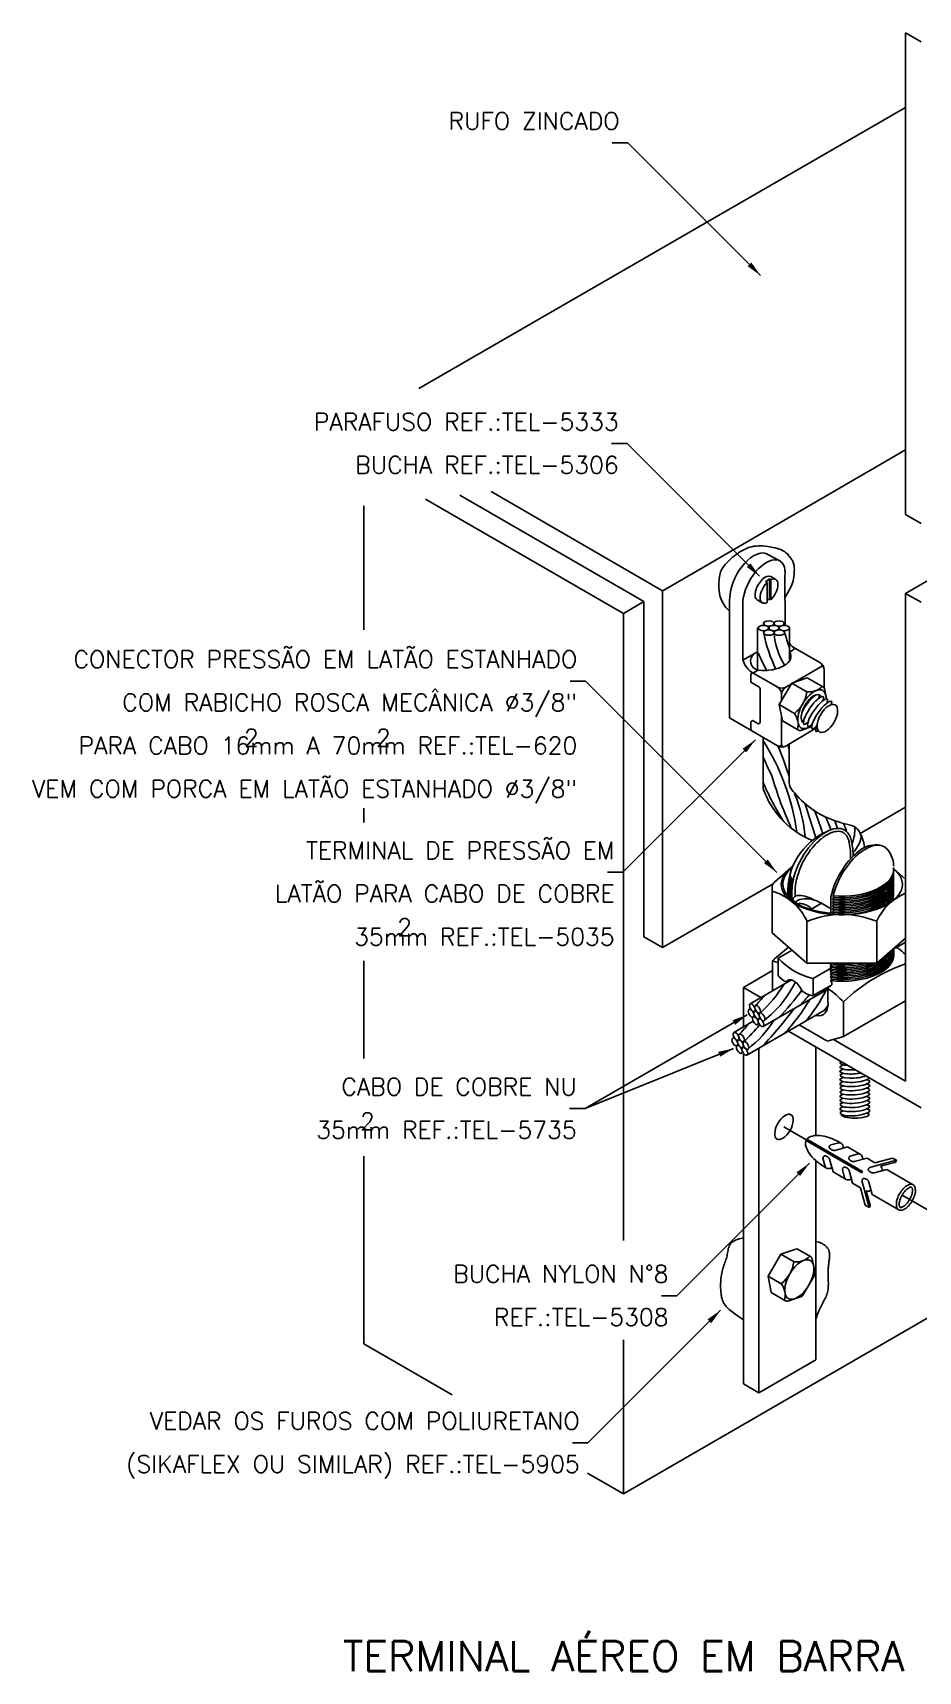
# Model space of a CAD drawing. Header units: millimetres. Extents: x -5996.4 to -5977, y -4623.8 to -4604.7.
# Drawn here: x -5996.42 to -5986.16, y -4623.81 to -4604.83 of the extents above; entities that cross this region are included whole.
import ezdxf
from ezdxf.enums import TextEntityAlignment as Align

# ---------------------------------------------------------------- set-up
doc = ezdxf.new("R2010")
doc.units = ezdxf.units.MM
doc.header["$LTSCALE"] = 10
doc.linetypes.add('DASHDOT2', pattern=[0.5, 0.25, -0.125, 0, -0.125])
doc.layers.add('Termotécnica', color=7, linetype='Continuous')
doc.styles.add('r140', font='romans.shx')
doc.styles.add('r80', font='romans.shx')

msp = doc.modelspace()

# ---------------------------------------------------------------- linework, layer by layer
at = {"layer": 'Termotécnica', "color": 2}
for p, q in [((-5986.306, -4610.411), (-5986.306, -4604.83)), ((-5986.127, -4604.934), (-5986.306, -4604.83)), ((-5991.946, -4608.95), (-5986.306, -4605.694)), ((-5989.523, -4606.105), (-5989.704, -4606.105)), ((-5987.988, -4607.641), (-5989.523, -4606.105)), ((-5989.533, -4609.589), (-5989.713, -4609.589)), ((-5987.998, -4611.125), (-5989.533, -4609.589)), ((-5989.126, -4611.296), (-5986.306, -4609.661)), ((-5991.869, -4610.231), (-5989.574, -4611.555)), ((-5989.338, -4611.418), (-5991.472, -4610.186)), ((-5991.472, -4610.186), (-5989.338, -4611.418)), ((-5991.472, -4610.186), (-5989.338, -4611.418)), ((-5991.109, -4610.145), (-5989.121, -4611.293)), ((-5992.582, -4611.747), (-5992.582, -4610.311)), ((-5986.127, -4610.514), (-5986.306, -4610.411)), ((-5987.755, -4610.952), (-5987.917, -4610.866)), ((-5987.884, -4611.156), (-5987.928, -4611.188)), ((-5987.911, -4611.197), (-5987.928, -4611.188)), ((-5987.911, -4611.197), (-5987.911, -4611.429)), ((-5987.867, -4611.166), (-5987.884, -4611.156)), ((-5987.884, -4611.156), (-5987.884, -4611.387)), ((-5987.811, -4611.162), (-5987.869, -4611.128)), ((-5987.867, -4611.166), (-5987.867, -4611.397)), ((-5987.704, -4611.122), (-5987.702, -4611.692)), ((-5986.306, -4611.323), (-5986.039, -4611.169)), ((-5989.574, -4611.556), (-5989.338, -4611.419)), ((-5989.338, -4615.301), (-5989.338, -4611.418)), ((-5989.121, -4615.426), (-5989.121, -4611.293)), ((-5988.338, -4611.328), (-5988.346, -4611.405)), ((-5988.346, -4612.765), (-5988.346, -4611.405)), ((-5988.19, -4612.097), (-5988.19, -4611.405)), ((-5987.967, -4611.433), (-5988.025, -4611.399)), ((-5987.884, -4611.387), (-5987.911, -4611.407)), ((-5987.867, -4611.397), (-5987.884, -4611.387)), ((-5986.127, -4611.426), (-5986.306, -4611.323)), ((-5986.306, -4616.972), (-5986.306, -4611.323)), ((-5989.574, -4615.564), (-5989.574, -4611.556)), ((-5989.574, -4618.818), (-5989.574, -4611.556)), ((-5988.022, -4611.722), (-5988.022, -4612.072)), ((-5987.652, -4611.725), (-5987.652, -4612.09)), ((-5987.652, -4611.949), (-5987.652, -4612.003)), ((-5987.607, -4611.977), (-5987.652, -4612.003)), ((-5987.607, -4611.946), (-5987.301, -4612.123)), ((-5988.19, -4612.097), (-5988.022, -4612)), ((-5988.022, -4612.072), (-5988.022, -4612.217)), ((-5987.288, -4612.175), (-5987.594, -4612.351)), ((-5990.014, -4612.339), (-5990.194, -4612.339)), ((-5987.798, -4614.555), (-5990.014, -4612.339)), ((-5988.098, -4612.345), (-5988.098, -4612.262)), ((-5988, -4612.411), (-5988.089, -4612.36)), ((-5987.794, -4612.407), (-5988.082, -4612.241)), ((-5988.014, -4612.212), (-5988.064, -4612.241)), ((-5987.77, -4612.612), (-5987.626, -4612.363)), ((-5987.447, -4612.3), (-5987.626, -4612.363)), ((-5987.45, -4612.465), (-5987.626, -4612.363)), ((-5987.257, -4612.41), (-5987.447, -4612.3)), ((-5987.249, -4612.417), (-5987.249, -4612.212)), ((-5987.991, -4612.815), (-5987.991, -4612.427)), ((-5987.742, -4612.563), (-5987.742, -4612.497)), ((-5987.633, -4612.374), (-5987.691, -4612.407)), ((-5987.305, -4612.499), (-5987.31, -4612.538)), ((-5987.257, -4612.522), (-5987.262, -4612.565)), ((-5987.221, -4612.545), (-5987.244, -4612.429)), ((-5987.21, -4612.55), (-5987.215, -4612.592)), ((-5987.594, -4612.713), (-5987.77, -4612.612)), ((-5987.734, -4612.798), (-5987.77, -4612.612)), ((-5987.162, -4612.577), (-5987.167, -4612.611)), ((-5987.781, -4613.091), (-5988.346, -4612.765)), ((-5988.098, -4612.897), (-5988.098, -4612.815)), ((-5988.018, -4612.831), (-5988.071, -4612.8)), ((-5987.742, -4613.073), (-5987.742, -4612.756)), ((-5987.545, -4612.908), (-5987.734, -4612.798)), ((-5987.345, -4612.884), (-5987.703, -4613.095)), ((-5987.394, -4612.866), (-5987.521, -4612.91)), ((-5987.506, -4612.803), (-5987.485, -4612.791)), ((-5987.48, -4612.843), (-5987.438, -4612.819)), ((-5987.433, -4612.87), (-5987.39, -4612.846)), ((-5987.386, -4612.897), (-5987.343, -4612.873)), ((-5987.338, -4612.925), (-5987.318, -4612.913)), ((-5988.046, -4613.018), (-5989.581, -4614.553)), ((-5987.958, -4612.989), (-5987.957, -4613.522)), ((-5987.654, -4613.066), (-5987.654, -4613.471)), ((-5992.582, -4613.976), (-5992.582, -4613.809)), ((-5986.831, -4614.104), (-5986.306, -4613.801)), ((-5987.058, -4613.979), (-5986.961, -4614.005)), ((-5989.581, -4614.553), (-5989.761, -4614.553)), ((-5989.121, -4615.426), (-5987.841, -4614.687)), ((-5987.623, -4614.77), (-5987.623, -4614.873)), ((-5987.586, -4614.732), (-5987.586, -4614.831)), ((-5987.172, -4614.839), (-5987.171, -4615.039)), ((-5987.146, -4614.83), (-5987.138, -4614.846)), ((-5987.138, -4614.885), (-5987.153, -4614.902)), ((-5987.153, -4614.902), (-5987.138, -4614.923)), ((-5987.138, -4614.923), (-5987.153, -4614.941)), ((-5987.153, -4614.941), (-5987.138, -4614.962)), ((-5987.138, -4614.962), (-5987.153, -4614.98)), ((-5987.153, -4614.98), (-5987.138, -4615.001)), ((-5987.138, -4615.001), (-5987.153, -4615.018)), ((-5987.153, -4615.018), (-5987.138, -4615.039)), ((-5987.138, -4614.846), (-5987.152, -4614.864)), ((-5987.152, -4614.864), (-5987.138, -4614.885)), ((-5989.121, -4615.426), (-5989.338, -4615.301)), ((-5992.582, -4616.71), (-5992.582, -4615.578)), ((-5987.848, -4615.927), (-5987.848, -4615.579)), ((-5986.396, -4615.432), (-5986.443, -4615.43)), ((-5988.186, -4615.887), (-5987.848, -4615.692)), ((-5987.171, -4615.605), (-5987.179, -4615.614)), ((-5987.179, -4615.614), (-5987.164, -4615.635)), ((-5987.164, -4615.635), (-5987.179, -4615.653)), ((-5987.179, -4615.653), (-5987.164, -4615.674)), ((-5987.164, -4615.674), (-5987.179, -4615.692)), ((-5987.179, -4615.692), (-5987.164, -4615.713)), ((-5987.163, -4615.713), (-5987.178, -4615.731)), ((-5987.178, -4615.731), (-5987.163, -4615.752)), ((-5987.163, -4615.752), (-5987.178, -4615.769)), ((-5987.177, -4615.769), (-5987.162, -4615.79)), ((-5988.186, -4616.345), (-5988.186, -4615.887)), ((-5988.186, -4615.887), (-5987.982, -4616.004)), ((-5988.108, -4616.077), (-5987.629, -4615.8)), ((-5987.956, -4616.34), (-5987.206, -4615.907)), ((-5987.206, -4616.037), (-5987.206, -4615.899)), ((-5987.162, -4615.79), (-5987.177, -4615.808)), ((-5987.177, -4615.808), (-5987.162, -4615.829)), ((-5987.162, -4615.829), (-5987.162, -4615.858)), ((-5988.144, -4616.671), (-5987.211, -4616.133)), ((-5987.024, -4616.455), (-5986.306, -4616.041)), ((-5987.024, -4616.455), (-5987.024, -4616.054)), ((-5988.14, -4616.204), (-5990.02, -4617.29)), ((-5988.296, -4616.409), (-5988.071, -4616.278)), ((-5987.217, -4616.507), (-5987.538, -4616.322)), ((-5987.664, -4616.394), (-5986.127, -4617.282)), ((-5987.214, -4616.508), (-5987.021, -4616.455)), ((-5987.143, -4616.489), (-5986.306, -4616.972)), ((-5988.299, -4616.595), (-5990.02, -4617.29)), ((-5988.186, -4620.478), (-5988.186, -4616.649)), ((-5988.007, -4620.581), (-5988.007, -4616.592)), ((-5987.348, -4617.603), (-5987.348, -4616.577)), ((-5987.068, -4616.757), (-5987.052, -4616.748)), ((-5987.068, -4616.806), (-5987.031, -4616.784)), ((-5987.068, -4616.854), (-5987.031, -4616.832)), ((-5987.068, -4616.902), (-5987.031, -4616.881)), ((-5987.068, -4616.951), (-5987.031, -4616.929)), ((-5987.068, -4616.999), (-5987.031, -4616.977)), ((-5987.068, -4617.047), (-5987.031, -4617.026)), ((-5987.068, -4617.096), (-5987.031, -4617.074)), ((-5986.722, -4616.969), (-5986.759, -4616.954)), ((-5986.722, -4617.018), (-5986.759, -4617.003)), ((-5986.723, -4617.066), (-5986.759, -4617.051)), ((-5986.723, -4617.115), (-5986.759, -4617.1)), ((-5990.02, -4617.29), (-5990.2, -4617.29)), ((-5987.068, -4617.144), (-5987.031, -4617.123)), ((-5987.068, -4617.193), (-5987.031, -4617.171)), ((-5987.068, -4617.241), (-5987.031, -4617.219)), ((-5987.067, -4617.289), (-5987.031, -4617.268)), ((-5986.72, -4617.165), (-5986.756, -4617.15)), ((-5986.72, -4617.213), (-5986.756, -4617.198)), ((-5986.721, -4617.261), (-5986.755, -4617.247)), ((-5986.719, -4617.31), (-5986.755, -4617.295)), ((-5987.067, -4617.337), (-5987.031, -4617.316)), ((-5986.728, -4617.354), (-5986.756, -4617.343)), ((-5987.458, -4617.661), (-5986.813, -4618.034)), ((-5987.449, -4617.645), (-5986.804, -4618.017)), ((-5987.081, -4617.686), (-5987.174, -4617.711)), ((-5992.582, -4620.015), (-5992.582, -4617.843)), ((-5987.239, -4617.96), (-5987.264, -4617.866)), ((-5987.146, -4618.024), (-5987.186, -4617.876)), ((-5986.979, -4617.734), (-5987.127, -4617.774)), ((-5986.828, -4617.821), (-5986.979, -4617.734)), ((-5986.855, -4617.816), (-5986.948, -4617.841)), ((-5986.753, -4617.865), (-5986.901, -4617.904)), ((-5986.662, -4617.917), (-5986.753, -4617.865)), ((-5986.662, -4617.917), (-5986.458, -4617.863)), ((-5986.458, -4617.863), (-5986.413, -4617.889)), ((-5987.42, -4617.923), (-5988.956, -4619.458)), ((-5987.348, -4620.201), (-5987.348, -4617.891)), ((-5986.995, -4618.111), (-5987.146, -4618.024)), ((-5987.013, -4618.091), (-5987.038, -4617.997)), ((-5986.92, -4618.155), (-5986.96, -4618.007)), ((-5986.804, -4618.017), (-5986.813, -4618.034)), ((-5986.628, -4617.947), (-5986.722, -4617.972)), ((-5986.525, -4617.996), (-5986.669, -4618.035)), ((-5986.628, -4617.947), (-5986.413, -4617.889)), ((-5986.595, -4617.957), (-5986.431, -4617.913)), ((-5986.219, -4618.173), (-5986.525, -4617.996)), ((-5986.829, -4618.207), (-5986.92, -4618.155)), ((-5986.829, -4618.207), (-5986.774, -4618.41)), ((-5986.787, -4618.221), (-5986.812, -4618.128)), ((-5986.787, -4618.221), (-5986.729, -4618.437)), ((-5986.761, -4618.245), (-5986.717, -4618.409)), ((-5986.692, -4618.286), (-5986.731, -4618.142)), ((-5986.774, -4618.41), (-5986.729, -4618.437)), ((-5986.386, -4618.463), (-5986.692, -4618.286)), ((-5987.899, -4619.231), (-5987.752, -4618.977)), ((-5987.568, -4618.913), (-5987.752, -4618.977)), ((-5987.599, -4619.065), (-5987.752, -4618.977)), ((-5987.402, -4619.009), (-5987.568, -4618.913)), ((-5987.355, -4619.196), (-5987.388, -4619.029)), ((-5987.746, -4619.319), (-5987.899, -4619.231)), ((-5987.862, -4619.422), (-5987.899, -4619.231)), ((-5987.495, -4619.452), (-5987.359, -4619.216)), ((-5988.956, -4619.458), (-5989.136, -4619.458)), ((-5987.696, -4619.518), (-5987.862, -4619.422)), ((-5987.511, -4619.465), (-5987.672, -4619.521)), ((-5988.45, -4619.626), (-5989.986, -4621.162)), ((-5989.574, -4621.751), (-5985.874, -4619.615)), ((-5992.582, -4620.015), (-5991.56, -4620.605)), ((-5989.574, -4621.751), (-5989.574, -4619.967)), ((-5988.007, -4620.581), (-5987.348, -4620.201)), ((-5988.186, -4620.478), (-5988.007, -4620.581)), ((-5989.986, -4621.162), (-5990.166, -4621.162)), ((-5989.991, -4621.511), (-5989.574, -4621.751))]:
    msp.add_line(p, q, dxfattribs=at)
at = {"layer": 'Termotécnica', "color": 3}
msp.add_line((-5987.213, -4612.59), (-5987.214, -4612.583), dxfattribs=at)
at = {"layer": 'Termotécnica', "color": 1}
for p, q in [((-5987.605, -4614.476), (-5987.825, -4614.668)), ((-5986.444, -4614.515), (-5986.306, -4614.633)), ((-5987.853, -4614.729), (-5987.853, -4615.255)), ((-5987.573, -4614.9), (-5987.57, -4614.92)), ((-5987.397, -4614.98), (-5987.281, -4614.913)), ((-5987.184, -4614.969), (-5987.281, -4614.913)), ((-5987.449, -4615.122), (-5987.449, -4615.605)), ((-5986.641, -4615.122), (-5986.641, -4615.605)), ((-5987.853, -4615.255), (-5987.449, -4615.605)), ((-5986.306, -4615.315), (-5986.641, -4615.605)), ((-5986.422, -4615.431), (-5986.306, -4615.364)), ((-5987.621, -4615.456), (-5987.781, -4615.548)), ((-5987.781, -4615.548), (-5987.781, -4615.748)), ((-5986.641, -4615.605), (-5987.449, -4615.605)), ((-5987.166, -4615.66), (-5987.376, -4615.782)), ((-5987.376, -4615.782), (-5987.376, -4615.982)), ((-5987.172, -4615.864), (-5987.376, -4615.982))]:
    msp.add_line(p, q, dxfattribs=at)
at = {"layer": 'Termotécnica', "color": 1, "linetype": 'DASHDOT2'}
for p, q in [((-5986.809, -4618.026), (-5987.715, -4617.502)), ((-5985.982, -4618.503), (-5986.346, -4618.293))]:
    msp.add_line(p, q, dxfattribs=at)
at = {"layer": 'Termotécnica', "color": 1}
for points in [[(-5988.346, -4611.531), (-5988.387, -4611.487), (-5988.417, -4611.444), (-5988.439, -4611.402), (-5988.454, -4611.362), (-5988.463, -4611.325), (-5988.467, -4611.289), (-5988.469, -4611.256), (-5988.468, -4611.226), (-5988.468, -4611.199), (-5988.467, -4611.174), (-5988.465, -4611.151), (-5988.463, -4611.13), (-5988.46, -4611.11), (-5988.455, -4611.092), (-5988.449, -4611.074), (-5988.442, -4611.057), (-5988.433, -4611.04), (-5988.423, -4611.023), (-5988.41, -4611.006), (-5988.397, -4610.989), (-5988.382, -4610.973), (-5988.365, -4610.956), (-5988.348, -4610.939), (-5988.329, -4610.922), (-5988.31, -4610.905), (-5988.29, -4610.889), (-5988.268, -4610.873), (-5988.247, -4610.857), (-5988.225, -4610.843), (-5988.202, -4610.829), (-5988.179, -4610.817), (-5988.156, -4610.806), (-5988.133, -4610.796), (-5988.11, -4610.789), (-5988.087, -4610.783), (-5988.063, -4610.778), (-5988.038, -4610.775), (-5988.013, -4610.774), (-5987.987, -4610.773), (-5987.96, -4610.774), (-5987.932, -4610.777), (-5987.903, -4610.78), (-5987.874, -4610.785), (-5987.845, -4610.79), (-5987.817, -4610.796), (-5987.791, -4610.804), (-5987.767, -4610.811), (-5987.745, -4610.82), (-5987.727, -4610.829), (-5987.711, -4610.838), (-5987.697, -4610.848), (-5987.686, -4610.857), (-5987.676, -4610.867), (-5987.667, -4610.877), (-5987.659, -4610.887), (-5987.651, -4610.897), (-5987.644, -4610.906), (-5987.637, -4610.915), (-5987.631, -4610.925), (-5987.624, -4610.934), (-5987.618, -4610.944), (-5987.613, -4610.954), (-5987.608, -4610.965), (-5987.604, -4610.976), (-5987.601, -4610.988), (-5987.599, -4611.001), (-5987.597, -4611.015), (-5987.596, -4611.031), (-5987.595, -4611.047), (-5987.596, -4611.065), (-5987.597, -4611.085), (-5987.598, -4611.106), (-5987.6, -4611.129), (-5987.604, -4611.153), (-5987.61, -4611.181), (-5987.619, -4611.211), (-5987.632, -4611.244), (-5987.65, -4611.28), (-5987.673, -4611.321), (-5987.703, -4611.366)], [(-5988.186, -4618.789), (-5988.231, -4618.8), (-5988.268, -4618.812), (-5988.296, -4618.825), (-5988.317, -4618.839), (-5988.332, -4618.853), (-5988.343, -4618.869), (-5988.35, -4618.884), (-5988.355, -4618.9), (-5988.36, -4618.916), (-5988.363, -4618.932), (-5988.366, -4618.948), (-5988.369, -4618.964), (-5988.372, -4618.979), (-5988.375, -4618.995), (-5988.379, -4619.011), (-5988.383, -4619.027), (-5988.387, -4619.042), (-5988.393, -4619.058), (-5988.399, -4619.074), (-5988.405, -4619.09), (-5988.411, -4619.107), (-5988.417, -4619.123), (-5988.423, -4619.141), (-5988.428, -4619.159), (-5988.433, -4619.178), (-5988.437, -4619.197), (-5988.44, -4619.217), (-5988.443, -4619.237), (-5988.445, -4619.257), (-5988.447, -4619.277), (-5988.448, -4619.296), (-5988.449, -4619.315), (-5988.449, -4619.334), (-5988.449, -4619.352), (-5988.449, -4619.369), (-5988.448, -4619.385), (-5988.447, -4619.401), (-5988.446, -4619.416), (-5988.444, -4619.431), (-5988.442, -4619.446), (-5988.44, -4619.459), (-5988.438, -4619.473), (-5988.435, -4619.486), (-5988.431, -4619.499), (-5988.427, -4619.512), (-5988.421, -4619.525), (-5988.415, -4619.539), (-5988.407, -4619.552), (-5988.398, -4619.567), (-5988.386, -4619.582), (-5988.37, -4619.599), (-5988.349, -4619.619), (-5988.321, -4619.642), (-5988.285, -4619.669), (-5988.241, -4619.7), (-5988.186, -4619.737)], [(-5987.348, -4618.83), (-5987.312, -4618.839), (-5987.281, -4618.85), (-5987.256, -4618.863), (-5987.237, -4618.876), (-5987.221, -4618.89), (-5987.209, -4618.905), (-5987.201, -4618.92), (-5987.195, -4618.934), (-5987.19, -4618.948), (-5987.187, -4618.962), (-5987.186, -4618.976), (-5987.186, -4618.989), (-5987.186, -4619.002), (-5987.187, -4619.014), (-5987.189, -4619.027), (-5987.19, -4619.039), (-5987.192, -4619.051), (-5987.194, -4619.063), (-5987.196, -4619.075), (-5987.197, -4619.087), (-5987.199, -4619.099), (-5987.2, -4619.111), (-5987.201, -4619.123), (-5987.202, -4619.135), (-5987.203, -4619.146), (-5987.204, -4619.158), (-5987.204, -4619.17), (-5987.204, -4619.182), (-5987.204, -4619.195), (-5987.204, -4619.208), (-5987.204, -4619.221), (-5987.204, -4619.235), (-5987.203, -4619.249), (-5987.203, -4619.264), (-5987.202, -4619.279), (-5987.202, -4619.294), (-5987.201, -4619.31), (-5987.201, -4619.326), (-5987.202, -4619.341), (-5987.202, -4619.357), (-5987.204, -4619.372), (-5987.205, -4619.387), (-5987.208, -4619.402), (-5987.211, -4619.417), (-5987.215, -4619.432), (-5987.219, -4619.447), (-5987.225, -4619.462), (-5987.232, -4619.477), (-5987.24, -4619.493), (-5987.25, -4619.511), (-5987.261, -4619.531), (-5987.274, -4619.556), (-5987.289, -4619.587), (-5987.306, -4619.625), (-5987.326, -4619.672), (-5987.348, -4619.729)]]:
    msp.add_lwpolyline(points, dxfattribs=at)
at = {"layer": 'Termotécnica', "color": 2}
for points in [[(-5987.458, -4617.661, 0.153617), (-5987.464, -4617.712, 0.102796), (-5987.423, -4617.807, 0.062165), (-5987.348, -4617.891, 0.048405), (-5987.231, -4617.975, 0.005298), (-5987.217, -4617.983, 0.062165)], [(-5987.05, -4617.693, 0.005298), (-5987.064, -4617.685, 0.048405), (-5987.195, -4617.625, 0.062165), (-5987.305, -4617.602, 0.102796), (-5987.408, -4617.615, 0.153617), (-5987.449, -4617.645, 0.181773)], [(-5987.081, -4617.686, -0.021127), (-5987.078, -4617.685, -0.170198)], [(-5987.078, -4617.685, -0.138405), (-5987.054, -4617.691, -0.174705)], [(-5987.054, -4617.691, -0.174705), (-5987.035, -4617.714, -0.074458), (-5987.028, -4617.748, -0.064948)], [(-5986.858, -4617.816, -0.174705), (-5986.828, -4617.821, -0.174705)], [(-5986.855, -4617.816, -0.021127), (-5986.852, -4617.815, -0.170198)], [(-5986.828, -4617.821, -0.174705), (-5986.809, -4617.844, -0.074458), (-5986.801, -4617.879, -0.064948)], [(-5987.241, -4617.957, 0.174705), (-5987.222, -4617.98, 0.174705)], [(-5987.239, -4617.96, 0.021127), (-5987.239, -4617.963, 0.170198)], [(-5987.222, -4617.98, 0.174705), (-5987.192, -4617.986, 0.074458), (-5987.158, -4617.975, 0.064948)], [(-5986.595, -4617.957, -0.122515), (-5986.582, -4617.975, -0.074458), (-5986.575, -4618.01, -0.064948)], [(-5987.015, -4618.088, 0.174705), (-5986.995, -4618.111, 0.174705)], [(-5987.013, -4618.091, 0.021127), (-5987.012, -4618.094, 0.170198)], [(-5986.995, -4618.111, 0.174705), (-5986.966, -4618.116, 0.074458), (-5986.932, -4618.105, 0.064948)], [(-5986.761, -4618.245, 0.122515), (-5986.74, -4618.247, 0.074458), (-5986.706, -4618.236, 0.064948)]]:
    msp.add_lwpolyline(points, format="xyb", dxfattribs=at)
for points in [[(-5987.183, -4617.881), (-5987.185, -4617.877), (-5987.187, -4617.874), (-5987.188, -4617.872), (-5987.19, -4617.869), (-5987.191, -4617.867), (-5987.192, -4617.865), (-5987.194, -4617.863), (-5987.195, -4617.862), (-5987.196, -4617.861), (-5987.197, -4617.859), (-5987.198, -4617.858), (-5987.198, -4617.857), (-5987.199, -4617.856), (-5987.2, -4617.855), (-5987.201, -4617.855), (-5987.202, -4617.854), (-5987.203, -4617.853), (-5987.204, -4617.852), (-5987.205, -4617.851), (-5987.207, -4617.85), (-5987.208, -4617.849), (-5987.209, -4617.849), (-5987.21, -4617.848), (-5987.212, -4617.847), (-5987.213, -4617.846), (-5987.215, -4617.846), (-5987.216, -4617.845), (-5987.218, -4617.844), (-5987.219, -4617.844), (-5987.221, -4617.843), (-5987.222, -4617.842), (-5987.224, -4617.842), (-5987.225, -4617.841), (-5987.226, -4617.841), (-5987.228, -4617.84), (-5987.229, -4617.84), (-5987.23, -4617.839), (-5987.232, -4617.839), (-5987.233, -4617.839), (-5987.234, -4617.838), (-5987.236, -4617.838), (-5987.237, -4617.838), (-5987.238, -4617.838), (-5987.24, -4617.837), (-5987.241, -4617.837), (-5987.242, -4617.837), (-5987.243, -4617.837), (-5987.244, -4617.837), (-5987.245, -4617.838), (-5987.246, -4617.838), (-5987.247, -4617.838), (-5987.248, -4617.839), (-5987.249, -4617.839), (-5987.25, -4617.839), (-5987.251, -4617.84), (-5987.251, -4617.84), (-5987.252, -4617.841), (-5987.253, -4617.842), (-5987.254, -4617.842), (-5987.254, -4617.843), (-5987.255, -4617.844), (-5987.256, -4617.845), (-5987.256, -4617.846), (-5987.257, -4617.847), (-5987.258, -4617.848), (-5987.259, -4617.85), (-5987.26, -4617.851), (-5987.261, -4617.854), (-5987.262, -4617.856), (-5987.263, -4617.859), (-5987.264, -4617.862), (-5987.264, -4617.866)], [(-5987.121, -4617.773), (-5987.125, -4617.774), (-5987.129, -4617.774), (-5987.132, -4617.774), (-5987.135, -4617.774), (-5987.137, -4617.774), (-5987.14, -4617.774), (-5987.142, -4617.773), (-5987.143, -4617.773), (-5987.145, -4617.773), (-5987.147, -4617.773), (-5987.148, -4617.772), (-5987.149, -4617.772), (-5987.151, -4617.772), (-5987.152, -4617.772), (-5987.153, -4617.771), (-5987.154, -4617.771), (-5987.156, -4617.77), (-5987.157, -4617.77), (-5987.158, -4617.769), (-5987.16, -4617.769), (-5987.161, -4617.768), (-5987.162, -4617.767), (-5987.164, -4617.767), (-5987.165, -4617.766), (-5987.166, -4617.765), (-5987.168, -4617.764), (-5987.169, -4617.763), (-5987.17, -4617.762), (-5987.171, -4617.761), (-5987.173, -4617.76), (-5987.174, -4617.759), (-5987.175, -4617.758), (-5987.176, -4617.757), (-5987.178, -4617.756), (-5987.179, -4617.755), (-5987.18, -4617.754), (-5987.181, -4617.753), (-5987.182, -4617.752), (-5987.183, -4617.751), (-5987.184, -4617.751), (-5987.185, -4617.75), (-5987.186, -4617.749), (-5987.186, -4617.747), (-5987.187, -4617.746), (-5987.188, -4617.745), (-5987.188, -4617.744), (-5987.189, -4617.743), (-5987.189, -4617.742), (-5987.19, -4617.741), (-5987.19, -4617.74), (-5987.19, -4617.739), (-5987.19, -4617.738), (-5987.191, -4617.737), (-5987.191, -4617.737), (-5987.191, -4617.736), (-5987.19, -4617.735), (-5987.19, -4617.734), (-5987.19, -4617.733), (-5987.19, -4617.732), (-5987.19, -4617.731), (-5987.189, -4617.73), (-5987.189, -4617.729), (-5987.188, -4617.728), (-5987.188, -4617.726), (-5987.187, -4617.725), (-5987.186, -4617.723), (-5987.185, -4617.722), (-5987.184, -4617.72), (-5987.182, -4617.718), (-5987.18, -4617.716), (-5987.177, -4617.713), (-5987.174, -4617.711)], [(-5986.895, -4617.904), (-5986.899, -4617.904), (-5986.902, -4617.904), (-5986.906, -4617.904), (-5986.909, -4617.904), (-5986.911, -4617.904), (-5986.913, -4617.904), (-5986.915, -4617.904), (-5986.917, -4617.904), (-5986.919, -4617.904), (-5986.92, -4617.903), (-5986.922, -4617.903), (-5986.923, -4617.903), (-5986.924, -4617.902), (-5986.926, -4617.902), (-5986.927, -4617.902), (-5986.928, -4617.901), (-5986.929, -4617.901), (-5986.931, -4617.9), (-5986.932, -4617.9), (-5986.933, -4617.899), (-5986.935, -4617.899), (-5986.936, -4617.898), (-5986.937, -4617.897), (-5986.939, -4617.896), (-5986.94, -4617.895), (-5986.941, -4617.895), (-5986.943, -4617.894), (-5986.944, -4617.893), (-5986.945, -4617.892), (-5986.946, -4617.891), (-5986.948, -4617.89), (-5986.949, -4617.889), (-5986.95, -4617.888), (-5986.951, -4617.887), (-5986.952, -4617.886), (-5986.954, -4617.885), (-5986.955, -4617.884), (-5986.956, -4617.883), (-5986.957, -4617.882), (-5986.958, -4617.881), (-5986.959, -4617.88), (-5986.959, -4617.879), (-5986.96, -4617.878), (-5986.961, -4617.877), (-5986.962, -4617.876), (-5986.962, -4617.875), (-5986.963, -4617.874), (-5986.963, -4617.873), (-5986.964, -4617.872), (-5986.964, -4617.871), (-5986.964, -4617.87), (-5986.964, -4617.869), (-5986.964, -4617.868), (-5986.964, -4617.867), (-5986.964, -4617.866), (-5986.964, -4617.865), (-5986.964, -4617.864), (-5986.964, -4617.864), (-5986.964, -4617.863), (-5986.963, -4617.862), (-5986.963, -4617.861), (-5986.963, -4617.86), (-5986.962, -4617.858), (-5986.961, -4617.857), (-5986.961, -4617.856), (-5986.96, -4617.854), (-5986.959, -4617.852), (-5986.958, -4617.85), (-5986.956, -4617.848), (-5986.954, -4617.846), (-5986.951, -4617.844), (-5986.948, -4617.841)], [(-5986.957, -4618.012), (-5986.959, -4618.008), (-5986.961, -4618.005), (-5986.962, -4618.002), (-5986.964, -4618), (-5986.965, -4617.998), (-5986.966, -4617.996), (-5986.967, -4617.994), (-5986.968, -4617.993), (-5986.969, -4617.991), (-5986.97, -4617.99), (-5986.971, -4617.989), (-5986.972, -4617.988), (-5986.973, -4617.987), (-5986.974, -4617.986), (-5986.975, -4617.985), (-5986.976, -4617.984), (-5986.977, -4617.983), (-5986.978, -4617.983), (-5986.979, -4617.982), (-5986.98, -4617.981), (-5986.982, -4617.98), (-5986.983, -4617.979), (-5986.984, -4617.978), (-5986.986, -4617.978), (-5986.987, -4617.977), (-5986.988, -4617.976), (-5986.99, -4617.976), (-5986.991, -4617.975), (-5986.993, -4617.974), (-5986.994, -4617.974), (-5986.996, -4617.973), (-5986.997, -4617.972), (-5986.999, -4617.972), (-5987, -4617.971), (-5987.002, -4617.971), (-5987.003, -4617.97), (-5987.004, -4617.97), (-5987.006, -4617.97), (-5987.007, -4617.969), (-5987.008, -4617.969), (-5987.01, -4617.969), (-5987.011, -4617.968), (-5987.012, -4617.968), (-5987.013, -4617.968), (-5987.015, -4617.968), (-5987.016, -4617.968), (-5987.017, -4617.968), (-5987.018, -4617.968), (-5987.019, -4617.968), (-5987.02, -4617.969), (-5987.021, -4617.969), (-5987.022, -4617.969), (-5987.023, -4617.97), (-5987.024, -4617.97), (-5987.025, -4617.97), (-5987.025, -4617.971), (-5987.026, -4617.972), (-5987.027, -4617.972), (-5987.027, -4617.973), (-5987.028, -4617.974), (-5987.029, -4617.974), (-5987.029, -4617.975), (-5987.03, -4617.976), (-5987.031, -4617.978), (-5987.032, -4617.979), (-5987.033, -4617.98), (-5987.034, -4617.982), (-5987.035, -4617.984), (-5987.036, -4617.987), (-5987.037, -4617.99), (-5987.037, -4617.993), (-5987.038, -4617.997)], [(-5986.669, -4618.035), (-5986.673, -4618.035), (-5986.676, -4618.035), (-5986.679, -4618.035), (-5986.682, -4618.035), (-5986.685, -4618.035), (-5986.687, -4618.035), (-5986.689, -4618.035), (-5986.691, -4618.034), (-5986.693, -4618.034), (-5986.694, -4618.034), (-5986.696, -4618.034), (-5986.697, -4618.033), (-5986.698, -4618.033), (-5986.699, -4618.033), (-5986.701, -4618.032), (-5986.702, -4618.032), (-5986.703, -4618.031), (-5986.704, -4618.031), (-5986.706, -4618.03), (-5986.707, -4618.03), (-5986.708, -4618.029), (-5986.71, -4618.028), (-5986.711, -4618.028), (-5986.712, -4618.027), (-5986.714, -4618.026), (-5986.715, -4618.025), (-5986.716, -4618.024), (-5986.718, -4618.023), (-5986.719, -4618.022), (-5986.72, -4618.021), (-5986.722, -4618.02), (-5986.723, -4618.019), (-5986.724, -4618.018), (-5986.725, -4618.017), (-5986.726, -4618.017), (-5986.727, -4618.016), (-5986.728, -4618.015), (-5986.729, -4618.014), (-5986.73, -4618.013), (-5986.731, -4618.012), (-5986.732, -4618.011), (-5986.733, -4618.01), (-5986.734, -4618.009), (-5986.735, -4618.008), (-5986.735, -4618.007), (-5986.736, -4618.006), (-5986.737, -4618.005), (-5986.737, -4618.004), (-5986.737, -4618.003), (-5986.738, -4618.002), (-5986.738, -4618.001), (-5986.738, -4618), (-5986.738, -4617.999), (-5986.738, -4617.998), (-5986.738, -4617.997), (-5986.738, -4617.996), (-5986.738, -4617.995), (-5986.738, -4617.994), (-5986.737, -4617.993), (-5986.737, -4617.992), (-5986.737, -4617.991), (-5986.736, -4617.99), (-5986.736, -4617.989), (-5986.735, -4617.988), (-5986.735, -4617.986), (-5986.734, -4617.985), (-5986.733, -4617.983), (-5986.731, -4617.981), (-5986.73, -4617.979), (-5986.728, -4617.977), (-5986.725, -4617.974), (-5986.722, -4617.972)], [(-5986.413, -4617.889), (-5986.414, -4617.897), (-5986.421, -4617.906), (-5986.431, -4617.913)], [(-5986.731, -4618.142), (-5986.733, -4618.139), (-5986.734, -4618.136), (-5986.736, -4618.133), (-5986.737, -4618.13), (-5986.739, -4618.128), (-5986.74, -4618.126), (-5986.741, -4618.125), (-5986.742, -4618.123), (-5986.743, -4618.122), (-5986.744, -4618.121), (-5986.745, -4618.119), (-5986.746, -4618.118), (-5986.747, -4618.118), (-5986.748, -4618.117), (-5986.749, -4618.116), (-5986.75, -4618.115), (-5986.751, -4618.114), (-5986.752, -4618.113), (-5986.753, -4618.112), (-5986.754, -4618.111), (-5986.755, -4618.111), (-5986.757, -4618.11), (-5986.758, -4618.109), (-5986.759, -4618.108), (-5986.761, -4618.108), (-5986.762, -4618.107), (-5986.764, -4618.106), (-5986.765, -4618.106), (-5986.767, -4618.105), (-5986.768, -4618.104), (-5986.77, -4618.104), (-5986.771, -4618.103), (-5986.772, -4618.103), (-5986.774, -4618.102), (-5986.775, -4618.102), (-5986.777, -4618.101), (-5986.778, -4618.101), (-5986.779, -4618.1), (-5986.781, -4618.1), (-5986.782, -4618.099), (-5986.783, -4618.099), (-5986.785, -4618.099), (-5986.786, -4618.099), (-5986.787, -4618.099), (-5986.788, -4618.099), (-5986.79, -4618.099), (-5986.791, -4618.099), (-5986.792, -4618.099), (-5986.793, -4618.099), (-5986.794, -4618.099), (-5986.795, -4618.099), (-5986.796, -4618.1), (-5986.797, -4618.1), (-5986.798, -4618.101), (-5986.798, -4618.101), (-5986.799, -4618.102), (-5986.8, -4618.102), (-5986.8, -4618.103), (-5986.801, -4618.103), (-5986.802, -4618.104), (-5986.802, -4618.105), (-5986.803, -4618.106), (-5986.804, -4618.107), (-5986.805, -4618.108), (-5986.806, -4618.109), (-5986.807, -4618.111), (-5986.808, -4618.113), (-5986.809, -4618.115), (-5986.809, -4618.117), (-5986.81, -4618.12), (-5986.811, -4618.124), (-5986.812, -4618.128)], [(-5986.729, -4618.437), (-5986.723, -4618.432), (-5986.718, -4618.421), (-5986.717, -4618.409)]]:
    msp.add_lwpolyline(points, dxfattribs=at)
for points in [[(-5986.386, -4618.463, 0.174705), (-5986.357, -4618.468, 0.104203), (-5986.311, -4618.45, 0.064948), (-5986.27, -4618.415, 0.051099), (-5986.23, -4618.36, 0.051099), (-5986.202, -4618.297, 0.064948), (-5986.192, -4618.245, 0.104203), (-5986.2, -4618.196, 0.174705), (-5986.219, -4618.173, 0.174705), (-5986.249, -4618.167, 0.104203), (-5986.295, -4618.186, 0.064948), (-5986.335, -4618.221, 0.051099), (-5986.375, -4618.276, 0.051099), (-5986.403, -4618.338, 0.064948), (-5986.413, -4618.391, 0.104203), (-5986.406, -4618.44, 0.174705)], [(-5986.37, -4618.434, 0.174705), (-5986.362, -4618.435, 0.104203), (-5986.329, -4618.422, 0.064948), (-5986.295, -4618.392, 0.051099), (-5986.259, -4618.343, 0.051099), (-5986.234, -4618.287, 0.064948), (-5986.226, -4618.243, 0.104203), (-5986.231, -4618.207, 0.174705), (-5986.236, -4618.202, 0.174705), (-5986.243, -4618.2, 0.104203), (-5986.276, -4618.214, 0.064948), (-5986.31, -4618.243, 0.051099), (-5986.346, -4618.293, 0.051099), (-5986.371, -4618.348, 0.064948), (-5986.38, -4618.393, 0.104203), (-5986.374, -4618.428, 0.174705)]]:
    msp.add_lwpolyline(points, format="xyb", close=True, dxfattribs=at)
at = {"layer": 'Termotécnica', "color": 1}
for centre, radius, start, end in [((-5986.227, -4611.431), 1.759, 191.5419, 206.0097), ((-5986.999, -4611.717), 0.833, 184.547, 211.865), ((-5984.741, -4610.884), 3.099, 196.7715, 200.1887), ((-5984.807, -4610.687), 3.469, 202.4486, 204.3019), ((-5984.768, -4610.506), 3.581, 206.6879, 208.6533), ((-5990.282, -4614.484), 2.745, 8.2688, 32.174), ((-5993.042, -4615.23), 5.676, 18.3419, 22.1772), ((-5989.921, -4613.748), 2.346, 14.9977, 16.619), ((-5985.27, -4612.103), 2.909, 202.4488, 207.3098), ((-5985.27, -4612.394), 2.909, 202.4486, 212.7176), ((-5983.886, -4612.312), 4.125, 195.8406, 204.8015), ((-5989.08, -4614.271), 1.614, 4.4616, 22.7678), ((-5996.104, -4616.684), 9.115, 16.1145, 18.6846), ((-5989.52, -4614.761), 2.346, 16.2287, 23.046), ((-5989.38, -4614.851), 2.346, 19.603, 23.5054), ((-5987.739, -4614.216), 0.664, 14.7005, 22.9117), ((-5988.961, -4614.777), 2.091, 19.5719, 22.2124), ((-5987.382, -4614.046), 0.489, 339.0448, 1.8466), ((-5987.145, -4614.091), 0.328, 314.5716, 354.873), ((-5987.772, -4614.729), 0.0808, 130.8846, 180), ((-5988.019, -4615.374), 0.624, 23.8082, 74.501), ((-5987.55, -4614.886), 0.0659, 81.1328, 149.8598), ((-5987.558, -4615.186), 0.365, 58.0328, 87.2931), ((-5986.069, -4615.376), 0.626, 112.2775, 156.1065), ((-5987.507, -4614.943), 0.0787, 91.6573, 146.9566), ((-5987.531, -4615.088), 0.172, 38.6376, 102.8924), ((-5987.462, -4615.194), 0.334, 57.2667, 98.6788), ((-5987.045, -4616.121), 1.078, 67.9969, 112.0248), ((-5987.221, -4615.046), 0.752, 221.8949, 258.1051), ((-5987.585, -4615.603), 0.244, 216.4075, 244.6687), ((-5989.233, -4614.494), 2.338, 329.0414, 329.0535), ((-5988.965, -4615.083), 1.467, 311.4044, 328.5956), ((-5988.696, -4615.291), 1.233, 307.4969, 334.5269), ((-5989.426, -4614.572), 2.343, 314.7103, 325.0422), ((-5989.233, -4614.494), 2.338, 316.8877, 320.7608), ((-5987.354, -4615.752), 0.231, 228.6863, 264.4136), ((-5988.613, -4615.252), 1.538, 317.8403, 334.2908), ((-5988.982, -4614.349), 2.338, 316.8877, 318.4691), ((-5989.936, -4614.319), 2.596, 316.7715, 320.1887), ((-5991.459, -4613.247), 4.82, 316.4458, 323.2231), ((-5989.421, -4614.826), 2.338, 316.8877, 329.0535), ((-5988.293, -4615.379), 1.301, 323.6154, 326.9803), ((-5990.123, -4614.651), 2.596, 316.7715, 320.1887), ((-5989.153, -4615.415), 1.467, 311.4044, 321.8858), ((-5988.884, -4615.622), 1.233, 307.4969, 328.4162)]:
    msp.add_arc(centre, radius, start, end, dxfattribs=at)
at = {"layer": 'Termotécnica', "color": 2}
for centre, radius, start, end in [((-5987.445, -4611.734), 0.268, 219.4441, 239.2897), ((-5987.615, -4611.961), 0.0178, 300, 60), ((-5987.935, -4612.017), 0.268, 197.4494, 239.2897), ((-5987.997, -4612.107), 0.106, 126.0768, 260.8873), ((-5987.353, -4612.212), 0.104, 0, 60), ((-5987.301, -4612.152), 0.0259, 300, 27.1437), ((-5987.275, -4612.197), 0.0259, 32.8563, 120), ((-5988.08, -4612.262), 0.0178, 60, 180), ((-5988.08, -4612.345), 0.0178, 180, 240), ((-5988.073, -4612.226), 0.0178, 240, 300), ((-5988.009, -4612.427), 0.0178, 0, 60), ((-5987.742, -4612.318), 0.104, 240, 300), ((-5987.846, -4612.497), 0.104, 0, 60), ((-5987.639, -4612.497), 0.104, 120, 180), ((-5987.83, -4612.411), 0.384, 307.9969, 352.0248), ((-5987.427, -4612.243), 0.222, 263.8108, 314.501), ((-5987.272, -4612.434), 0.0288, 10.8846, 60), ((-5987.774, -4612.844), 0.223, 345.5818, 36.1065), ((-5988.08, -4612.815), 0.0178, 60, 180), ((-5988.08, -4612.897), 0.0178, 180, 240), ((-5988.009, -4612.815), 0.0178, 240, 360), ((-5987.531, -4612.883), 0.0288, 240, 289.1165), ((-5987.768, -4613.068), 0.0259, 240, 0), ((-5987.738, -4613.032), 0.0711, 238.8419, 291.2788), ((-5987.716, -4613.073), 0.0259, 180, 300.5646), ((-5987.487, -4613.502), 0.169, 169.5908, 230.9743), ((-5987.765, -4613.546), 0.193, 172.8007, 208.374), ((-5987.012, -4613.26), 0.998, 202.2404, 247.9828), ((-5986.784, -4612.967), 1.048, 219.4366, 254.8464), ((-5986.906, -4614.78), 0.766, 113.2783, 183.3069), ((-5986.978, -4614.158), 0.154, 35.5989, 83.8344), ((-5987.256, -4614.322), 0.477, 6.6785, 32.2861), ((-5987.671, -4614.362), 0.727, 356.9072, 12.1076), ((-5987.585, -4614.351), 0.671, 358.6214, 13.134), ((-5986.653, -4614.535), 0.299, 80.5552, 122.6808), ((-5986.743, -4614.487), 0.299, 0.503, 33.5758), ((-5986.517, -4616.948), 1.909, 126.8489, 134.1759), ((-5988.394, -4617.477), 1.975, 71.9199, 73.9344), ((-5987.585, -4617.009), 1.975, 49.6539, 53.016), ((-5985.694, -4617.423), 1.909, 108.7067, 134.1759), ((-5985.876, -4617.268), 1.909, 132.3631, 134.1759), ((-5988.394, -4617.477), 1.975, 46.0656, 53.016), ((-5987.575, -4618.839), 0.227, 263.8108, 314.501), ((-5987.417, -4619.034), 0.0294, 10.8846, 60), ((-5987.988, -4619.01), 0.392, 307.9969, 352.0248), ((-5987.384, -4619.201), 0.0294, 330, 10.8846), ((-5987.93, -4619.453), 0.228, 345.5818, 36.1065), ((-5987.681, -4619.493), 0.0294, 240, 289.1165), ((-5987.52, -4619.437), 0.0294, 289.1165, 330)]:
    msp.add_arc(centre, radius, start, end, dxfattribs=at)
for centre, major_axis, ratio, start_param, end_param in [((-5988.094, -4611.187), (-0.184, -0.318), 0.510458, 3.17555, 5.439561), ((-5987.947, -4611.264), (-0.184, -0.318), 0.510458, 2.297968, 5.439561), ((-5987.947, -4611.264), (0.078, 0.135), 0.500279, 0, 3.141593), ((-5987.889, -4611.297), (0.078, 0.135), 0.500279, 1.067604, 3.786429), ((-5987.889, -4611.297), (0.078, 0.135), 0.500279, 4.209434, 6.927858), ((-5987.958, -4612.051), (-0.323, 0.001), 0.511961, 1.39955, 3.467604), ((-5987.391, -4612.665), (-0.125, -0.216), 0.500279, -3.871922, 0.848217), ((-5987.391, -4612.665), (-0.094, -0.162), 0.500279, 2.861531, 6.228609), ((-5987.275, -4614.514), (0.262, 0.45), 0.509483, 5.706234, 8.720452), ((-5986.814, -4614.708), (0.262, 0.45), 0.509483, -0.313841, 2.125248), ((-5986.814, -4614.706), (0.274, 0.469), 0.529306, 0.834314, 2.143897), ((-5987.026, -4614.689), (-0.702, 0), 0.500279, 5.712582, 6.875324), ((-5987.436, -4615.903), (0.174, -0.301), 0.509483, 5.819703, 7.127797)]:
    msp.add_ellipse(centre, major_axis=major_axis, ratio=ratio, start_param=start_param, end_param=end_param, dxfattribs=at)
for centre, major_axis, ratio in [((-5987.953, -4611.725), (0.0605, 0), 0.509483), ((-5987.891, -4611.672), (0.0605, 0), 0.509483), ((-5987.89, -4611.778), (0.0605, 0), 0.509483), ((-5987.832, -4611.725), (0.0605, 0), 0.509483), ((-5987.772, -4611.672), (0.0605, 0), 0.509483), ((-5987.769, -4611.778), (0.0605, 0), 0.509483), ((-5987.712, -4611.725), (0.0605, 0), 0.509483), ((-5987.212, -4612.771), (-0.09, -0.156), 0.500279), ((-5988.096, -4616.186), (-0.0253, 0.0439), 0.509483), ((-5988.082, -4616.121), (-0.0253, 0.0439), 0.509483), ((-5988.032, -4616.208), (-0.0253, 0.0439), 0.509483), ((-5988.02, -4616.14), (-0.0253, 0.0439), 0.509483), ((-5988.046, -4616.273), (-0.0253, 0.0439), 0.509483), ((-5987.982, -4616.296), (-0.0253, 0.0439), 0.509483), ((-5987.969, -4616.228), (-0.0253, 0.0439), 0.509483), ((-5988.284, -4616.518), (-0.0253, 0.0439), 0.509483), ((-5988.27, -4616.453), (-0.0253, 0.0439), 0.509483), ((-5988.22, -4616.54), (-0.0253, 0.0439), 0.509483), ((-5988.208, -4616.472), (-0.0253, 0.0439), 0.509483), ((-5988.157, -4616.559), (-0.0253, 0.0439), 0.509483), ((-5988.233, -4616.605), (-0.0253, 0.0439), 0.509483), ((-5988.169, -4616.627), (-0.0253, 0.0439), 0.509483), ((-5987.715, -4617.502), (-0.081, -0.141), 0.500279), ((-5987.538, -4619.27), (-0.128, -0.221), 0.500279)]:
    msp.add_ellipse(centre, major_axis=major_axis, ratio=ratio, dxfattribs=at)
at = {"layer": 'Termotécnica', "color": 1}
for centre, major_axis, ratio, start_param, end_param in [((-5987.416, -4612.654), (-0.112, -0.162), 0.279135, 3.653434, 5.169979), ((-5987.368, -4612.683), (-0.112, -0.161), 0.281547, 3.158868, 6.283185), ((-5987.321, -4612.709), (-0.112, -0.161), 0.281547, 3.158868, 6.283185), ((-5987.273, -4612.736), (-0.112, -0.161), 0.281547, 3.158868, 6.283185), ((-5987.227, -4612.765), (0.112, 0.162), 0.279135, 2.20721, 3.141593), ((-5987.045, -4614.695), (-0.702, 0), 0.500279, 5.655641, 9.961392), ((-5987.059, -4614.621), (0.603, 0), 0.509483, 3.233317, 3.512302), ((-5987.059, -4614.602), (0.603, 0), 0.509483, 3.262635, 3.515621), ((-5987.056, -4614.599), (0.603, 0), 0.509483, 3.233317, 3.504916), ((-5987.056, -4614.58), (0.603, 0), 0.509483, 3.270328, 3.517255), ((-5987.053, -4614.58), (0.603, 0), 0.509483, 3.233317, 3.503583), ((-5987.053, -4614.561), (0.603, 0), 0.509483, 3.276065, 3.512335), ((-5987.048, -4614.561), (0.603, 0), 0.509483, 3.233317, 3.494335), ((-5987.048, -4614.542), (0.603, 0), 0.509483, 3.276065, 3.512335), ((-5987.048, -4614.6), (0.603, 0), 0.509483, 4.537776, 6.352628), ((-5987.048, -4614.639), (0.603, 0), 0.509483, 4.538615, 6.352628), ((-5987.048, -4614.561), (0.603, 0), 0.509483, 4.540709, 6.352628), ((-5987.048, -4614.523), (0.603, 0), 0.509483, 4.550437, 6.364136), ((-5987.048, -4614.542), (0.603, 0), 0.509483, 4.556733, 6.352628), ((-5987.048, -4614.62), (0.603, 0), 0.509483, 4.561358, 6.352628), ((-5987.048, -4614.658), (0.603, 0), 0.509483, 4.561715, 6.352628), ((-5987.048, -4614.581), (0.603, 0), 0.509483, 4.562691, 6.352628), ((-5987.072, -4614.746), (0.603, 0), 0.509483, 3.233317, 3.55615), ((-5987.072, -4614.726), (0.603, 0), 0.509483, 3.246342, 3.558423), ((-5987.071, -4614.755), (0.603, 0), 0.509483, 3.233866, 3.489305), ((-5987.071, -4614.774), (0.603, 0), 0.509483, 3.233317, 3.362333), ((-5987.07, -4614.7), (0.603, 0), 0.509483, 3.236442, 3.550176), ((-5987.07, -4614.72), (0.603, 0), 0.509483, 3.233317, 3.547687), ((-5987.068, -4614.692), (0.603, 0), 0.509483, 3.233317, 3.546701), ((-5987.068, -4614.673), (0.603, 0), 0.509483, 3.247712, 3.545291), ((-5987.066, -4614.665), (0.603, 0), 0.509483, 3.233317, 3.532667), ((-5987.066, -4614.646), (0.603, 0), 0.509483, 3.254119, 3.534867), ((-5987.064, -4614.64), (0.603, 0), 0.509483, 3.233317, 3.52852), ((-5987.064, -4614.621), (0.603, 0), 0.509483, 3.276065, 3.533367), ((-5987.048, -4614.678), (0.603, 0), 0.509483, 4.538949, 6.352628), ((-5987.048, -4614.716), (0.603, 0), 0.509483, 4.539802, 6.334066), ((-5987.052, -4614.697), (0.603, 0), 0.509483, 4.567181, 6.352628), ((-5987.048, -4614.736), (0.603, 0), 0.509483, 4.563132, 6.346546), ((-5987.048, -4614.755), (0.603, 0), 0.509483, 5.44581, 6.367993), ((-5987.048, -4614.775), (0.603, 0), 0.509483, 5.728088, 6.352628), ((-5987.048, -4614.794), (0.603, 0), 0.509483, 5.899997, 6.276515), ((-5987.048, -4614.813), (0.603, 0), 0.509483, 6.007683, 6.346546), ((-5987.525, -4614.858), (0.0859, 0.0121), 0.509483, 2.768638, 4.057677), ((-5987.522, -4614.878), (0.0859, 0.0121), 0.509483, 2.906505, 4.057677), ((-5987.04, -4614.684), (0.702, 0), 0.500279, 3.867253, 4.50776), ((-5987.045, -4615.392), (0.603, 0), 0.509483, 4.489461, 6.124111), ((-5987.044, -4615.431), (0.603, 0), 0.509483, 4.490209, 6.283104), ((-5987.044, -4615.47), (0.603, 0), 0.509483, 4.491057, 6.282351), ((-5987.043, -4615.509), (0.603, 0), 0.509483, 4.489457, 6.352284), ((-5987.045, -4615.373), (0.603, 0), 0.509483, 4.513306, 6.023993), ((-5987.044, -4615.45), (0.603, 0), 0.509483, 4.513242, 6.34242), ((-5987.044, -4615.412), (0.603, 0), 0.509483, 4.513458, 6.213744), ((-5987.044, -4615.489), (0.603, 0), 0.509483, 4.51335, 6.350072), ((-5987.048, -4615.314), (0.603, 0), 0.509483, 4.495837, 5.036841), ((-5987.045, -4615.354), (0.603, 0), 0.509483, 4.490662, 5.317358), ((-5987.045, -4615.334), (0.603, 0), 0.509483, 4.51309, 5.202867), ((-5987.59, -4615.945), (0.081, -0.141), 0.509483, 1.414095, 3.46276), ((-5986.896, -4616.839), (-0.173, -0.015), 0.281547, 0, 1.960239), ((-5986.895, -4616.743), (-0.173, -0.014), 0.279135, 6.268458, 7.356976), ((-5986.895, -4616.791), (-0.173, -0.015), 0.281547, 0, 1.569097), ((-5986.894, -4616.888), (-0.173, -0.015), 0.281547, 0, 2.359586), ((-5986.894, -4616.936), (-0.173, -0.015), 0.281547, 0, 2.864512), ((-5986.894, -4616.985), (-0.173, -0.015), 0.281547, 0, 3.124318), ((-5986.894, -4617.13), (-0.173, -0.015), 0.281547, 0, 3.124318), ((-5986.893, -4617.033), (-0.173, -0.015), 0.281547, 0, 3.124318), ((-5986.893, -4617.082), (-0.173, -0.015), 0.281547, 0, 3.124318), ((-5986.894, -4617.275), (-0.173, -0.015), 0.281547, 0, 3.124318), ((-5986.893, -4617.179), (-0.173, -0.015), 0.281547, 0, 3.124318), ((-5986.893, -4617.227), (-0.173, -0.015), 0.281547, 0, 3.124318), ((-5986.893, -4617.324), (-0.173, -0.015), 0.281547, 0, 3.124318), ((-5986.89, -4617.356), (-0.162, -0.002), 0.281547, 0, 3.124318)]:
    msp.add_ellipse(centre, major_axis=major_axis, ratio=ratio, start_param=start_param, end_param=end_param, dxfattribs=at)
at = {"layer": 'Termotécnica', "color": 2}
msp.add_open_spline([(-5987.586, -4614.732), (-5987.572, -4614.642), (-5987.559, -4614.594), (-5987.53, -4614.514), (-5987.502, -4614.443), (-5987.442, -4614.341), (-5987.373, -4614.25), (-5987.3, -4614.178), (-5987.233, -4614.127), (-5987.173, -4614.096), (-5987.125, -4614.081), (-5987.086, -4614.077), (-5987.054, -4614.081), (-5987.028, -4614.092), (-5987.006, -4614.109), (-5986.987, -4614.134), (-5986.971, -4614.17), (-5986.965, -4614.184), (-5986.961, -4614.201), (-5986.96, -4614.21)], degree=3, knots=[3.942773, 3.942773, 3.942773, 3.942773, 4.152047, 4.373331, 4.607258, 4.841184, 5.075111, 5.298225, 5.504103, 5.689757, 5.855803, 6.005181, 6.14422, 6.28326, 6.422299, 6.561339, 6.707536, 6.872139, 7.036742, 7.036742, 7.036742, 7.036742], dxfattribs=at)
for points in [[(-5988.093, -4607.491), (-5988.136, -4607.534), (-5987.988, -4607.641)], [(-5988.103, -4610.976), (-5988.146, -4611.018), (-5987.998, -4611.125)], [(-5988.195, -4613.123), (-5988.153, -4613.166), (-5988.046, -4613.018)], [(-5987.903, -4614.406), (-5987.946, -4614.448), (-5987.798, -4614.555)], [(-5988.311, -4616.267), (-5988.281, -4616.32), (-5988.14, -4616.204)], [(-5988.477, -4616.633), (-5988.455, -4616.689), (-5988.299, -4616.595)], [(-5987.57, -4618.028), (-5987.528, -4618.071), (-5987.42, -4617.923)], [(-5988.6, -4619.731), (-5988.557, -4619.774), (-5988.45, -4619.626)]]:
    msp.add_solid(points, dxfattribs=at)

# ---------------------------------------------------------------- texts
at = {"layer": 'Termotécnica', "color": 2, "style": 'r80'}
for s, p in [('RUFO ZINCADO', (-5989.62, -4605.952)), ('PARAFUSO REF.:TEL-5333', (-5989.63, -4609.436)), ('BUCHA REF.:TEL-5306', (-5989.63, -4609.936)), ('CONECTOR PRESSÃO EM LATÃO ESTANHADO', (-5990.11, -4612.186)), ('COM RABICHO ROSCA MECÂNICA %%c3/8"', (-5990.11, -4612.686)), ('2', (-5993.8, -4613.096)), ('2', (-5992.27, -4613.096)), ('PARA CABO 16mm A 70mm REF.:TEL-620', (-5990.11, -4613.186)), ('VEM COM PORCA EM LATÃO ESTANHADO %%C3/8"', (-5990.11, -4613.686)), ('TERMINAL DE PRESSÃO EM', (-5989.678, -4614.4)), ('LATÃO PARA CABO DE COBRE', (-5989.678, -4614.9)), ('35mm REF.:TEL-5035', (-5989.678, -4615.4)), ('2', (-5992.024, -4615.29)), ('CABO DE COBRE NU', (-5990.117, -4617.137)), ('35mm REF.:TEL-5735', (-5990.117, -4617.637)), ('2', (-5992.455, -4617.538)), ('BUCHA NYLON N°8', (-5989.053, -4619.305)), ('REF.:TEL-5308', (-5989.053, -4619.805)), ('VEDAR OS FUROS COM POLIURETANO', (-5990.082, -4621.008)), ('(SIKAFLEX OU SIMILAR) REF.:TEL-5905', (-5990.082, -4621.508))]:
    msp.add_text(s, height=0.2, dxfattribs=at).set_placement(p, align=Align.RIGHT)
at = {"layer": 'Termotécnica', "color": 5, "style": 'r140'}
msp.add_text('TERMINAL AÉREO EM BARRA CHATA', height=0.35, dxfattribs=at).set_placement((-5988.74, -4623.912), align=Align.BOTTOM_CENTER)

doc.saveas('drawing.dxf')
